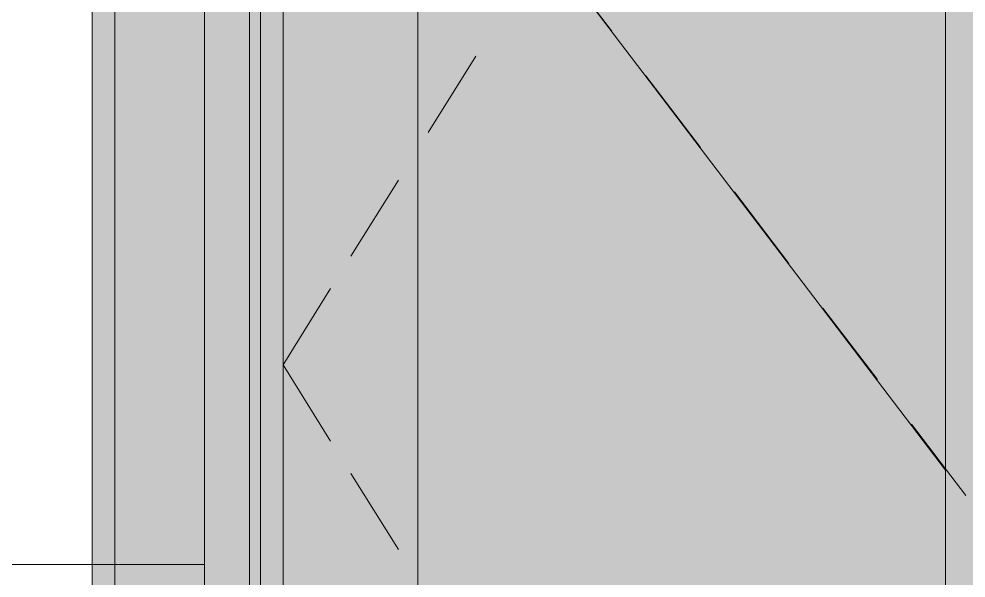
# Model space of a CAD drawing. Header units: millimetres. Extents: x 1499747 to 4230374, y -28481 to 441852.
# Drawn here: x 4052502 to 4053345, y 365016 to 365514 of the extents above; entities that cross this region are included whole.
import ezdxf

# ---------------------------------------------------------------- set-up
doc = ezdxf.new("R2010")
doc.units = ezdxf.units.MM
doc.header["$MEASUREMENT"] = 0
doc.layers.add('Чертеж и Рисунок', color=7, linetype='Continuous')

# ---------------------------------------------------------------- blocks, each defined once
blk = doc.blocks.new('zw$CFC4')
at = {"layer": 'Чертеж и Рисунок', "linetype": 'Continuous', "lineweight": 0, "true_color": 0x2e2e2e}
for points in [[(0, 0), (0, 2777.17), (20, 2757.17), (20, 0)], [(140, 120), (20, 0), (20, 2756.43), (140, 2636.43)]]:
    blk.add_hatch(color=250, dxfattribs=at).paths.add_polyline_path(points)
h = blk.add_hatch(color=250, dxfattribs=at)
h.paths.add_polyline_path([(880, 0), (760, 120), (760, 2638.2), (880, 2758.2)])
h.paths.add_polyline_path([(859.8, 1000), (851.1, 1021.1), (830, 1029.8), (809, 1021.1), (800.3, 1000), (809, 979), (830, 970.3), (851.1, 979)], flags=16)
at = {"layer": 'Чертеж и Рисунок', "linetype": 'Continuous', "lineweight": 0, "true_color": 0x84adf9}
blk.add_hatch(color=161, dxfattribs=at).paths.add_polyline_path([(760, 120), (140, 120), (140, 2635), (760, 2635)])
at = {"layer": 'Чертеж и Рисунок', "color": 7, "linetype": 'Continuous', "lineweight": 5}
for points in [[(0, 2775), (0, 0)], [(20, 2755), (20, 0)], [(760, 2635), (760, 120)], [(140, 120), (140, 2597.7)]]:
    blk.add_lwpolyline(points, dxfattribs=at)
at = {"layer": 'Чертеж и Рисунок', "color": 23, "linetype": 'Continuous', "lineweight": 5, "true_color": 0xbf8080}
for points in [[(256.6, 1945), (760, 1283.84)], [(414.2, 1738.2), (462.8, 1674.6)], [(493.1, 1634.9), (541.6, 1571.2)], [(571.9, 1531.5), (620.4, 1467.9)], [(650.8, 1428.1), (699.3, 1364.5)], [(729.6, 1324.8), (760, 1284.9)], [(760, 1284.9), (778.1, 1261.2)]]:
    blk.add_lwpolyline(points, dxfattribs=at)
blk = doc.blocks.new('zw$3D87')
at = {"color": 1, "lineweight": 40}
blk.add_blockref('zw$CFC4', (55.3, 0), dxfattribs=at)

msp = doc.modelspace()

# ---------------------------------------------------------------- hatches: boundary and pattern name
at = {"layer": 'Чертеж и Рисунок', "linetype": 'Continuous', "lineweight": 0, "true_color": 0x2e2e2e}
for points in [[(4052666.97095, 363828.35626), (4052716.97103, 363828.35626), (4052716.97103, 366628.36054), (4052666.97095, 366628.36054)], [(4052716.97103, 363828.35626), (4052736.97106, 363828.35626), (4052736.97106, 366583.36047), (4052716.97103, 366603.3605)]]:
    msp.add_hatch(color=250, dxfattribs=at).paths.add_polyline_path(points)
h = msp.add_hatch(color=250, dxfattribs=at)
h.paths.add_polyline_path([(4052736.97106, 363828.35626), (4052856.97123, 363948.35643), (4052856.97123, 366463.3603), (4052736.97106, 366583.36047)])
h.paths.add_polyline_path([(4052760.37112, 364973.75802), (4052759.9711, 364978.35803), (4052760.37112, 364983.05804), (4052761.57109, 364987.65805), (4052763.5711, 364991.85804), (4052766.2711, 364995.75805), (4052769.57113, 364999.05804), (4052773.47111, 365001.75804), (4052777.67114, 365003.75805), (4052782.27114, 365004.95807), (4052786.97116, 365005.35804), (4052791.67113, 365004.95807), (4052796.17117, 365003.75805), (4052800.47116, 365001.75804), (4052804.27118, 364999.05804), (4052807.67117, 364995.75805), (4052810.37117, 364991.85804), (4052812.27118, 364987.65805), (4052813.57119, 364983.05804), (4052813.97117, 364978.35803), (4052813.57119, 364973.75802), (4052812.27118, 364969.15801), (4052810.37117, 364964.85798), (4052807.67117, 364961.05801), (4052804.27118, 364957.75798), (4052800.47116, 364955.05798), (4052796.97117, 364953.35798), (4052796.97117, 364703.45759), (4052800.47116, 364701.7576), (4052804.27118, 364699.0576), (4052807.67117, 364695.75757), (4052810.37117, 364691.85759), (4052812.27118, 364687.65756), (4052813.57119, 364683.05755), (4052813.97117, 364678.35754), (4052813.57119, 364673.75753), (4052812.27118, 364669.15753), (4052810.37117, 364664.85753), (4052807.67117, 364661.05752), (4052804.27118, 364657.75753), (4052800.47116, 364655.05753), (4052796.17117, 364653.05752), (4052791.67113, 364651.85751), (4052786.97116, 364651.35752), (4052782.27114, 364651.85751), (4052777.67114, 364653.05752), (4052773.47111, 364655.05753), (4052769.57113, 364657.75753), (4052766.2711, 364661.05752), (4052763.5711, 364664.85753), (4052761.57109, 364669.15753), (4052760.37112, 364673.75753), (4052759.9711, 364678.35754), (4052760.37112, 364683.05755), (4052761.57109, 364687.65756), (4052763.5711, 364691.85759), (4052766.2711, 364695.75757), (4052769.57113, 364699.0576), (4052773.47111, 364701.7576), (4052776.9711, 364703.45759), (4052776.9711, 364953.35798), (4052773.47111, 364955.05798), (4052769.57113, 364957.75798), (4052766.2711, 364961.05801), (4052763.5711, 364964.85798), (4052761.57109, 364969.15801)], flags=0)
at = {"layer": 'Чертеж и Рисунок', "linetype": 'Continuous', "lineweight": 0, "true_color": 0x84adf9}
msp.add_hatch(color=161, dxfattribs=at).paths.add_polyline_path([(4052856.97124, 366463.36029), (4052856.97124, 363948.35644), (4053476.97219, 363948.35644), (4053476.97219, 366463.36029)])

# ---------------------------------------------------------------- linework, layer by layer
at = {"layer": 'Чертеж и Рисунок', "color": 253, "linetype": 'Continuous', "lineweight": 5, "true_color": 0xaaaaaa}
for points in [[(4052666.97095, 368578.36352), (4052666.97095, 363828.35626)], [(4051366.96897, 365027.95809), (4052666.97095, 365027.95809)]]:
    msp.add_lwpolyline(points, dxfattribs=at)
at = {"layer": 'Чертеж и Рисунок', "color": 7, "linetype": 'Continuous', "lineweight": 5}
for points in [[(4052716.97103, 363828.35626), (4052716.97103, 366603.3605)], [(4052736.97106, 363828.35626), (4052736.97106, 366583.36047)], [(4052856.97124, 366463.36029), (4052856.97124, 363948.35644)]]:
    msp.add_lwpolyline(points, dxfattribs=at)
at = {"layer": 'Чертеж и Рисунок', "color": 23, "linetype": 'Continuous', "lineweight": 5, "true_color": 0xbf8080}
for points in [[(4052908.47132, 365480.65878), (4052866.07126, 365412.75868)], [(4052839.67122, 365370.35862), (4052797.27115, 365302.55851)], [(4052779.27113, 365273.75847), (4052736.97106, 365205.85836)], [(4052779.27113, 365138.05826), (4052736.97106, 365205.85836)], [(4052839.67122, 365041.45811), (4052797.27115, 365109.25822)]]:
    msp.add_lwpolyline(points, dxfattribs=at)

# ---------------------------------------------------------------- block references
at = {"color": 1, "lineweight": 40}
msp.add_blockref('zw$3D87', (4052511.66797, 363828.35626), dxfattribs=at)

doc.saveas('drawing.dxf')
